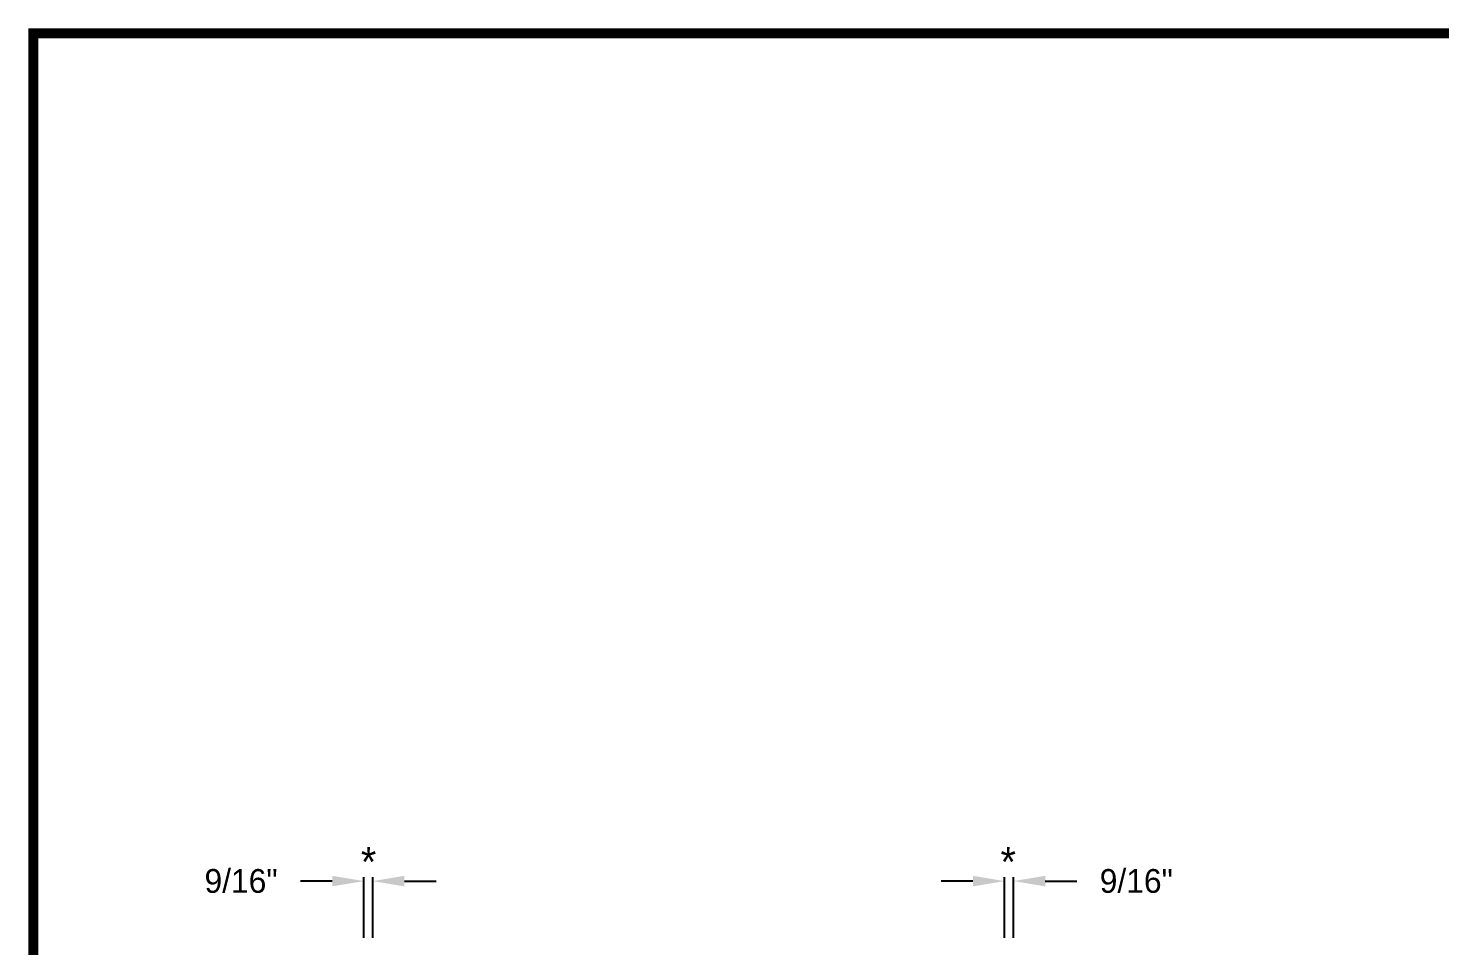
# Model space of a CAD drawing. Extents: x 6 to 271, y -23 to 146.
# Drawn here: x 10.7 to 99.8, y 84.2 to 142.1 of the extents above; entities that cross this region are included whole.
import ezdxf
from ezdxf.enums import TextEntityAlignment as Align

# ---------------------------------------------------------------- set-up
doc = ezdxf.new("R2010")
doc.units = 0
doc.header["$MEASUREMENT"] = 0
doc.layers.get('0').update_dxf_attribs({"linetype": 'CONTINUOUS'})
doc.layers.get('Defpoints').update_dxf_attribs({"linetype": 'CONTINUOUS'})
doc.dimstyles.get("Standard").update_dxf_attribs({"dimtxt": 1.5, "dimasz": 2, "dimexe": 0.25, "dimexo": 0.5, "dimgap": 0.75, "dimtad": 0, "dimtih": 1, "dimtoh": 1, "dimdec": 4, "dimzin": 0, "dimdsep": 46, "dimlunit": 5, "dimtxsty": 'STANDARD', "dimcen": 0.125, "dimclrd": 1, "dimclre": 1, "dimclrt": 1, "dimadec": 0, "dimazin": 0, "dimtfac": 1, "dimtdec": 4, "dimtofl": 0, "dimtmove": 0, "dimatfit": 3, "dimfxl": 1, "dimfrac": 2, "dimtolj": 1, "dimtzin": 0, "dimarcsym": 0})

# ---------------------------------------------------------------- blocks, each defined once
blk = doc.blocks.new('*D25')
at = {"color": 7, "lineweight": -2}
for p, q in [((29.871, 88.269), (27.871, 88.269)), ((31.871, 84.691), (31.871, 88.519)), ((32.433, 84.691), (32.433, 88.519)), ((34.433, 88.269), (36.433, 88.269))]:
    blk.add_line(p, q, dxfattribs=at)
at = {"color": 7}
for points in [[(29.871, 88.603), (29.871, 87.936), (31.871, 88.269)], [(34.433, 88.603), (34.433, 87.936), (32.433, 88.269)]]:
    blk.add_solid(points, dxfattribs=at)
at = {"layer": 'Defpoints', "color": 0}
for p in [(31.871, 88.269), (31.871, 84.191), (32.433, 84.191)]:
    blk.add_point(p, dxfattribs=at)
at = {"color": 7, "insert": (24.121, 88.269), "char_height": 1.5, "attachment_point": 5}
blk.add_mtext('\\A1;9/16"', dxfattribs=at)
blk = doc.blocks.new('*D26')
at = {"color": 7, "lineweight": -2}
for p, q in [((70.308, 88.269), (68.308, 88.269)), ((72.308, 84.691), (72.308, 88.519)), ((72.871, 84.691), (72.871, 88.519)), ((74.871, 88.269), (76.871, 88.269))]:
    blk.add_line(p, q, dxfattribs=at)
at = {"color": 7}
for points in [[(70.308, 88.603), (70.308, 87.936), (72.308, 88.269)], [(74.871, 88.603), (74.871, 87.936), (72.871, 88.269)]]:
    blk.add_solid(points, dxfattribs=at)
at = {"layer": 'Defpoints', "color": 0}
for p in [(72.308, 88.269), (72.308, 84.191), (72.871, 84.191)]:
    blk.add_point(p, dxfattribs=at)
at = {"color": 7, "insert": (80.621, 88.269), "char_height": 1.5, "attachment_point": 5}
blk.add_mtext('\\A1;9/16"', dxfattribs=at)

msp = doc.modelspace()

# ---------------------------------------------------------------- linework, layer by layer
at = {"color": 0, "const_width": 0.63999}
msp.add_lwpolyline([(11.00839, -18.24898), (267.00583, -18.24898), (267.00583, 141.74942), (11.00839, 141.74942), (11.00839, -18.24898)], dxfattribs=at)

# ---------------------------------------------------------------- texts
at = {"color": 0}
for p in [(32.1679, 88.54992), (72.53671, 88.54992)]:
    msp.add_text('*', height=1.87063, dxfattribs=at).set_placement(p, align=Align.CENTER)

# ---------------------------------------------------------------- dimensions: what is measured, and where the dimension line sits
dim = msp.add_linear_dim(base=(31.8709, 88.26946), p1=(32.4334, 84.19079), p2=(31.8709, 84.19079), dimstyle='Standard', override={"dimpost": '"', "dimclrd": 7, "dimclre": 7, "dimclrt": 7}, dxfattribs=at)
dim.commit()
dim.dimension.update_dxf_attribs({"geometry": '*D25', "text_midpoint": (24.1209, 88.26946)})
dim = msp.add_linear_dim(base=(72.3084, 88.26946), p1=(72.8709, 84.19079), p2=(72.3084, 84.19079), dimstyle='Standard', override={"dimpost": '"', "dimclrd": 7, "dimclre": 7, "dimclrt": 7}, dxfattribs=at)
dim.commit()
dim.dimension.update_dxf_attribs({"geometry": '*D26', "text_midpoint": (80.6209, 88.26946), "dimtype": 160})

doc.saveas('drawing.dxf')
